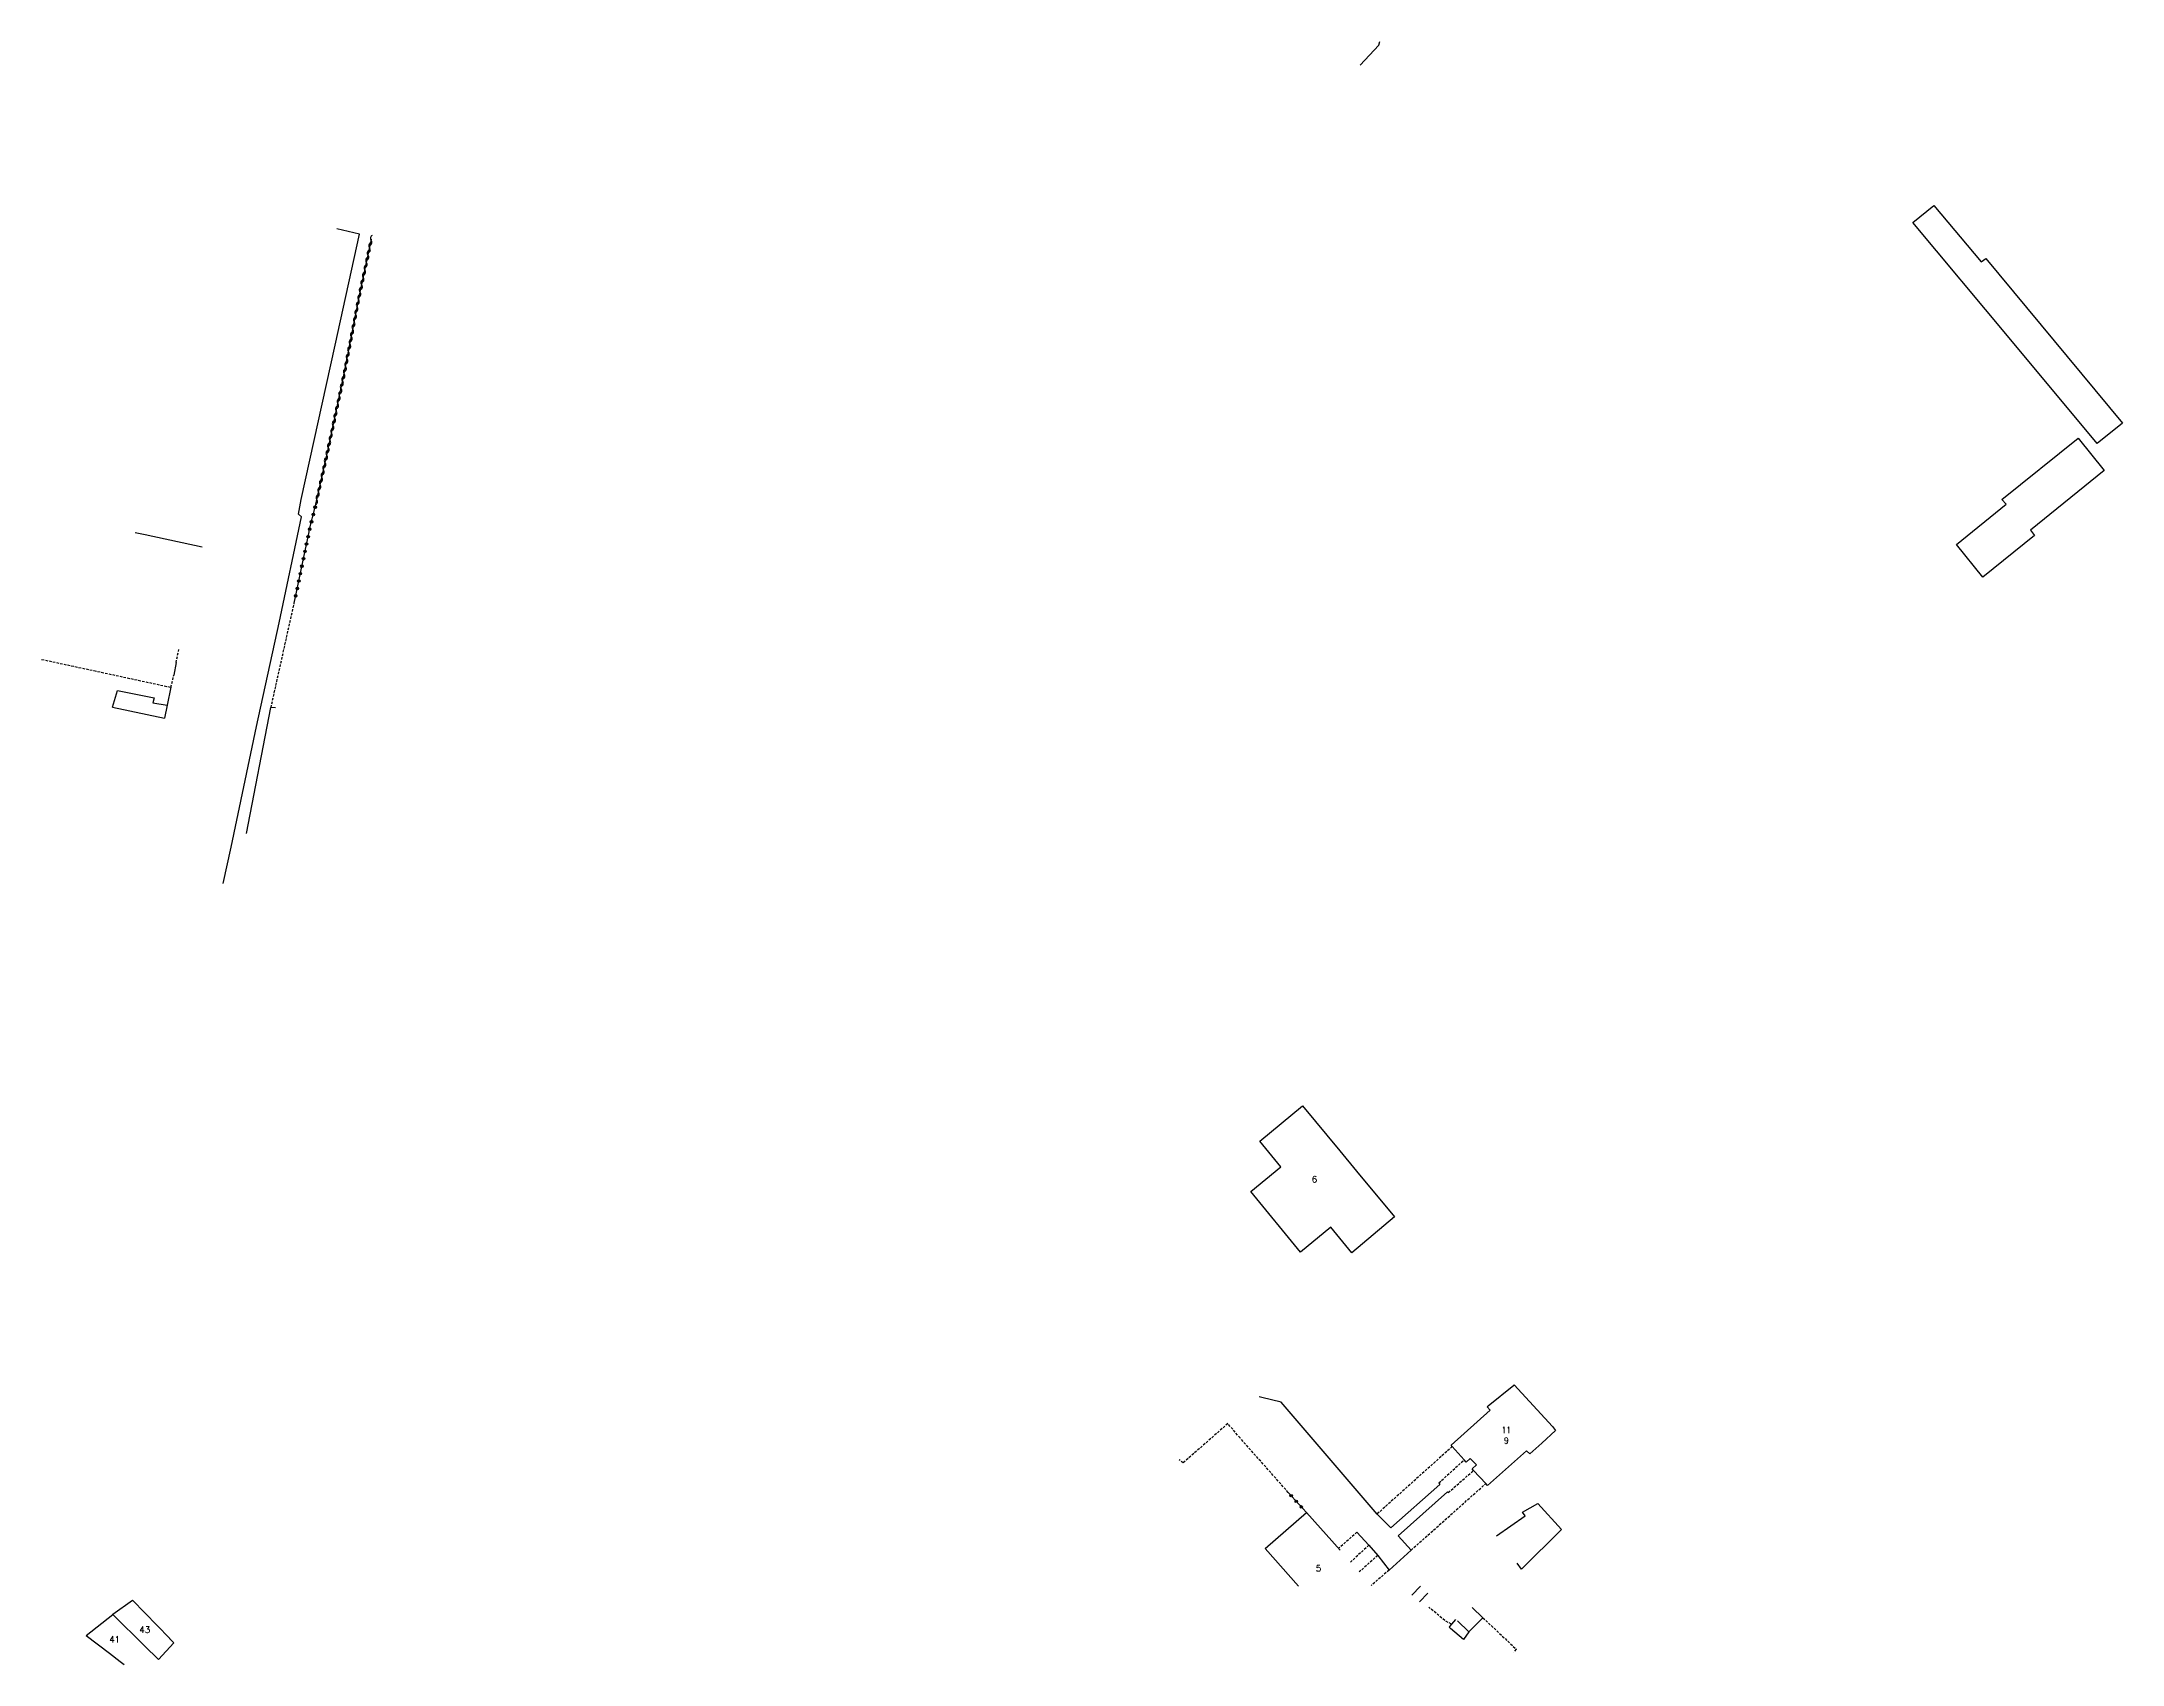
# Model space of a CAD drawing. Header units: millimetres. Extents: x 81015 to 82001, y 144000 to 145000.
# Drawn here: x 81089.3 to 81501.6, y 144550.9 to 144872.5 of the extents above; entities that cross this region are included whole.
import ezdxf
from ezdxf.enums import TextEntityAlignment as Align

# ---------------------------------------------------------------- set-up
doc = ezdxf.new("R2010")
doc.units = ezdxf.units.MM
doc.linetypes.add('DASHED', pattern=[0.75, 0.5, -0.25])
doc.layers.get('0').update_dxf_attribs({"linetype": 'CONTINUOUS'})
for name, color, linetype in [('W0014', 7, 'CONTINUOUS'), ('W0017', 7, 'CONTINUOUS'), ('W0101', 7, 'CONTINUOUS'), ('W0104', 1, 'CONTINUOUS'), ('W0112', 1, 'DASHED'), ('W0310', 3, 'CONTINUOUS'), ('W0323', 7, 'CONTINUOUS'), ('W0991', 7, 'CONTINUOUS'), ('W1102', 7, 'CONTINUOUS')]:
    doc.layers.add(name, color=color, linetype=linetype)
doc.styles.get("Standard").update_dxf_attribs({"font": 'romans.shx', "width": 0.85})

# ---------------------------------------------------------------- blocks, each defined once
blk = doc.blocks.new('t323o')
at = {"color": 0, "linetype": 'Continuous'}
for radius in [0.25, 0.15]:
    blk.add_circle((0, 0), radius, dxfattribs=at)
blk = doc.blocks.new('t310o')
at = {"color": 0, "linetype": 'Continuous'}
for centre, start, end in [((-0.5, 0.38), 216.8699, 323.1304), ((0.5, -0.37), 36.8699, 143.1303)]:
    blk.add_arc(centre, 0.625, start, end, dxfattribs=at)

msp = doc.modelspace()

# ---------------------------------------------------------------- linework, layer by layer
at = {"layer": 'W0014'}
for points in [[(81152.34, 144834.32), (81147.81, 144835.34)], [(81140.83, 144778.25), (81140.24, 144778.81), (81140.78, 144781.71), (81147.54, 144812.3), (81152.34, 144834.32)], [(81131.91, 144736.76), (81136.42, 144757.29), (81140.83, 144778.25)], [(81115.99, 144749.4), (81115.55, 144746.93)], [(81114.96, 144744.51), (81114.24, 144740.98)], [(81125.35, 144705.65), (81126.88, 144712.81), (81131.91, 144736.76)], [(81360.68, 144573.52), (81356.32, 144569.57)]]:
    msp.add_lwpolyline(points, dxfattribs=at)
at = {"layer": 'W0017'}
for points in [[(81366.19, 144586.84), (81366.38, 144586.5), (81356.67, 144577.93), (81353.96, 144580.68), (81334.98, 144602.87), (81331.1, 144603.8), (81330.59, 144603.92)], [(81360.68, 144573.52), (81358.16, 144576.33), (81367.9, 144585.08), (81368.06, 144584.92)], [(81349.96, 144577.08), (81352.33, 144574.49), (81354.09, 144572.47), (81356.32, 144569.57)]]:
    msp.add_lwpolyline(points, dxfattribs=at)
at = {"layer": 'W0101'}
for points in [[(81350.6, 144867.78), (81354.31, 144871.72), (81354.48, 144872.45)], [(81103.4, 144740.55), (81104.37, 144743.86), (81111.63, 144742.39), (81111.36, 144741.44), (81114.24, 144740.98)], [(81114.24, 144740.98), (81113.72, 144738.41)], [(81375.85, 144586.31), (81375.49, 144586.7), (81373.07, 144589.31), (81372.77, 144589.64), (81373.65, 144590.43), (81372.42, 144591.71), (81371.59, 144590.94), (81371.2, 144591.39), (81368.86, 144594.06), (81368.62, 144594.33), (81376.38, 144601.25), (81375.76, 144601.91), (81375.99, 144602.1), (81381.04, 144606.19), (81381.11, 144606.25)], [(81388.73, 144598.03), (81389.32, 144597.2), (81386.63, 144594.75), (81384.25, 144592.62), (81383.58, 144593.23), (81375.85, 144586.31)], [(81338.41, 144566.4), (81331.8, 144573.82), (81339.95, 144580.98), (81346.65, 144573.49)], [(81103.43, 144560.8), (81103.48, 144560.83), (81107.34, 144563.6)], [(81098.18, 144556.6), (81103.43, 144560.8)], [(81372.81, 144562.14), (81372.81, 144562.14), (81374.94, 144560.11), (81374.94, 144560.11), (81372.16, 144557.35), (81369.87, 144559.5), (81369.87, 144559.5), (81369.87, 144559.5)], [(81114.67, 144556.06), (81114.7, 144556.02), (81115.56, 144555.17), (81112.49, 144551.88), (81109.74, 144554.58)]]:
    msp.add_lwpolyline(points, dxfattribs=at)
msp.add_lwpolyline([(81348.97, 144632.45), (81344.77, 144637.54), (81338.81, 144632.6), (81328.96, 144644.62), (81334.89, 144649.5), (81330.72, 144654.56), (81339.18, 144661.58), (81346.59, 144652.62), (81349.89, 144648.63), (81357.41, 144639.54)], close=True, dxfattribs=at)
at = {"layer": 'W0104'}
for points in [[(81496.63, 144792.8), (81479.19, 144813.73), (81460.1, 144836.63), (81464.27, 144839.96), (81473.63, 144828.82), (81474.59, 144829.46), (81501.63, 144796.87)], [(81474.01, 144766.32), (81473.98, 144766.35), (81468.78, 144772.77), (81478.59, 144780.79), (81477.74, 144781.73), (81492.88, 144793.87), (81498.02, 144787.46), (81483.45, 144775.67), (81484.24, 144774.58)]]:
    msp.add_lwpolyline(points, close=True, dxfattribs=at)
for points in [[(81135.7, 144740.4), (81134.8, 144740.49), (81134.67, 144740.51), (81129.85, 144715.5)], [(81377.62, 144576.38), (81383.29, 144580.29), (81382.79, 144581.05), (81385.81, 144582.78), (81390.5, 144577.6), (81382.59, 144569.77), (81381.73, 144570.91)], [(81360.81, 144564.63), (81362.56, 144566.37)], [(81364.02, 144565), (81362.33, 144563.3)], [(81372.16, 144557.35), (81371.08, 144555.8), (81368.53, 144557.98), (81368.22, 144558.24), (81368.36, 144558.41), (81369.55, 144559.8)]]:
    msp.add_lwpolyline(points, dxfattribs=at)
at = {"layer": 'W0112'}
for points in [[(81134.8, 144740.49), (81139.39, 144761.15)], [(81089.35, 144750.03), (81099.71, 144747.8), (81114.96, 144744.51), (81115.55, 144746.93)], [(81115.99, 144749.4), (81116.52, 144752.02)], [(81336.36, 144584.96), (81326.8, 144595.75), (81326.8, 144595.75), (81324.38, 144598.59), (81315.51, 144590.79), (81314.77, 144591.41)], [(81368.86, 144594.06), (81353.96, 144580.68)], [(81366.19, 144586.84), (81371.2, 144591.39)], [(81368.06, 144584.92), (81373.07, 144589.31)], [(81360.68, 144573.52), (81375.49, 144586.7)], [(81349.96, 144577.08), (81346.33, 144573.84)], [(81352.33, 144574.49), (81348.7, 144571.16)], [(81354.09, 144572.47), (81350.42, 144569.21)], [(81356.32, 144569.57), (81352.79, 144566.51)], [(81368.67, 144558.85), (81367.36, 144559.57), (81364.22, 144562.22)], [(81374.94, 144560.11), (81381.52, 144553.9), (81381.03, 144553.3)]]:
    msp.add_lwpolyline(points, dxfattribs=at)
at = {"layer": 'W0310'}
msp.add_lwpolyline([(81143.56, 144780.22), (81146.11, 144791.69), (81149.18, 144805.99), (81152.38, 144822.5), (81154.69, 144833.27)], dxfattribs=at)
at = {"layer": 'W0323'}
for points in [[(81139.39, 144761.16), (81142.35, 144775.34), (81142.45, 144775.81), (81143.56, 144780.22)], [(81336.36, 144584.96), (81339.95, 144580.98)]]:
    msp.add_lwpolyline(points, dxfattribs=at)
at = {"layer": 'W1102'}
for points in [[(81121.18, 144772.27), (81109.87, 144774.71), (81107.89, 144775.14)], [(81103.4, 144740.55), (81113.72, 144738.41)], [(81381.11, 144606.25), (81388.73, 144598.03)], [(81114.67, 144556.06), (81107.34, 144563.6)], [(81103.43, 144560.8), (81109.74, 144554.58)], [(81098.18, 144556.6), (81102.78, 144553.1), (81104.9, 144551.48), (81105.68, 144550.88)]]:
    msp.add_lwpolyline(points, dxfattribs=at)

# ---------------------------------------------------------------- block references
at = {"layer": 'W0310'}
for p, rotation in [((81154.02, 144830.14), 77.86820387772991), ((81154.33, 144831.6), 77.86820387772991), ((81154.65, 144833.07), 77.86820387772991), ((81153.39, 144827.2), 77.86820387772991), ((81153.7, 144828.67), 77.86820387772991), ((81152.44, 144822.8), 77.86820387772991), ((81152.76, 144824.27), 77.86820387772991), ((81153.07, 144825.74), 77.86820387772991), ((81151.58, 144818.39), 79.03233534410843), ((81151.86, 144819.86), 79.03233534410843), ((81152.15, 144821.33), 79.03233534410843), ((81150.72, 144813.97), 79.03233534410843), ((81151.01, 144815.44), 79.03233534410843), ((81151.29, 144816.91), 79.03233534410843), ((81149.87, 144809.55), 79.03233534410843), ((81150.15, 144811.02), 79.03233534410843), ((81150.44, 144812.5), 79.03233534410843), ((81148.99, 144805.14), 77.88882853781313), ((81149.3, 144806.61), 79.03233534410843), ((81149.58, 144808.08), 79.03233534410843), ((81148.36, 144802.2), 77.88882853781313), ((81148.68, 144803.67), 77.88882853781313), ((81147.42, 144797.8), 77.88882853781313), ((81147.73, 144799.27), 77.88882853781313), ((81148.05, 144800.74), 77.88882853781313), ((81146.48, 144793.4), 77.88882853781313), ((81146.79, 144794.87), 77.88882853781313), ((81147.1, 144796.34), 77.88882853781313), ((81145.51, 144789.01), 77.46114336893768), ((81145.84, 144790.47), 77.46114336893768), ((81146.16, 144791.94), 77.88882853781313), ((81144.53, 144784.62), 77.46114336893768), ((81144.86, 144786.08), 77.46114336893768), ((81145.19, 144787.54), 77.46114336893768), ((81143.88, 144781.69), 77.46114336893768), ((81144.21, 144783.15), 77.46114336893768)]:
    msp.add_blockref('t310o', p, dxfattribs=dict(at, rotation=rotation))
at = {"layer": 'W0323'}
for p, rotation in [((81142.82, 144777.29), 75.91794190904935), ((81143.19, 144778.75), 75.91794190904935), ((81143.55, 144780.2), 75.91794190904935), ((81141.84, 144772.9), 78.19170078755802), ((81142.15, 144774.37), 78.19170078755802), ((81142.46, 144775.84), 75.91794190904935), ((81141.23, 144769.97), 78.19170078755802), ((81141.54, 144771.43), 78.19170078755802), ((81140.31, 144765.56), 78.19170078755802), ((81140.61, 144767.03), 78.19170078755802), ((81140.92, 144768.5), 78.19170078755802), ((81139.69, 144762.63), 78.19170078755802), ((81140, 144764.09), 78.19170078755802), ((81336.93, 144584.32), 312.0205831198563), ((81337.94, 144583.2), 312.0205831198563), ((81338.94, 144582.09), 312.0205831198563)]:
    msp.add_blockref('t323o', p, dxfattribs=dict(at, rotation=rotation))

# ---------------------------------------------------------------- texts
at = {"layer": 'W0991'}
for s, p in [('6', (81341.55, 144647.02)), ('5', (81342.37, 144569.95)), ('41', (81103.82, 144555.84)), ('43', (81109.79, 144557.74))]:
    msp.add_text(s, height=1.25, dxfattribs=at).set_placement(p, align=Align.MIDDLE_CENTER)
at = {"layer": 'W0991', "insert": (81379.56, 144596.28), "char_height": 1.25, "attachment_point": 5}
msp.add_mtext('11\\P9', dxfattribs=at)

doc.saveas('drawing.dxf')
